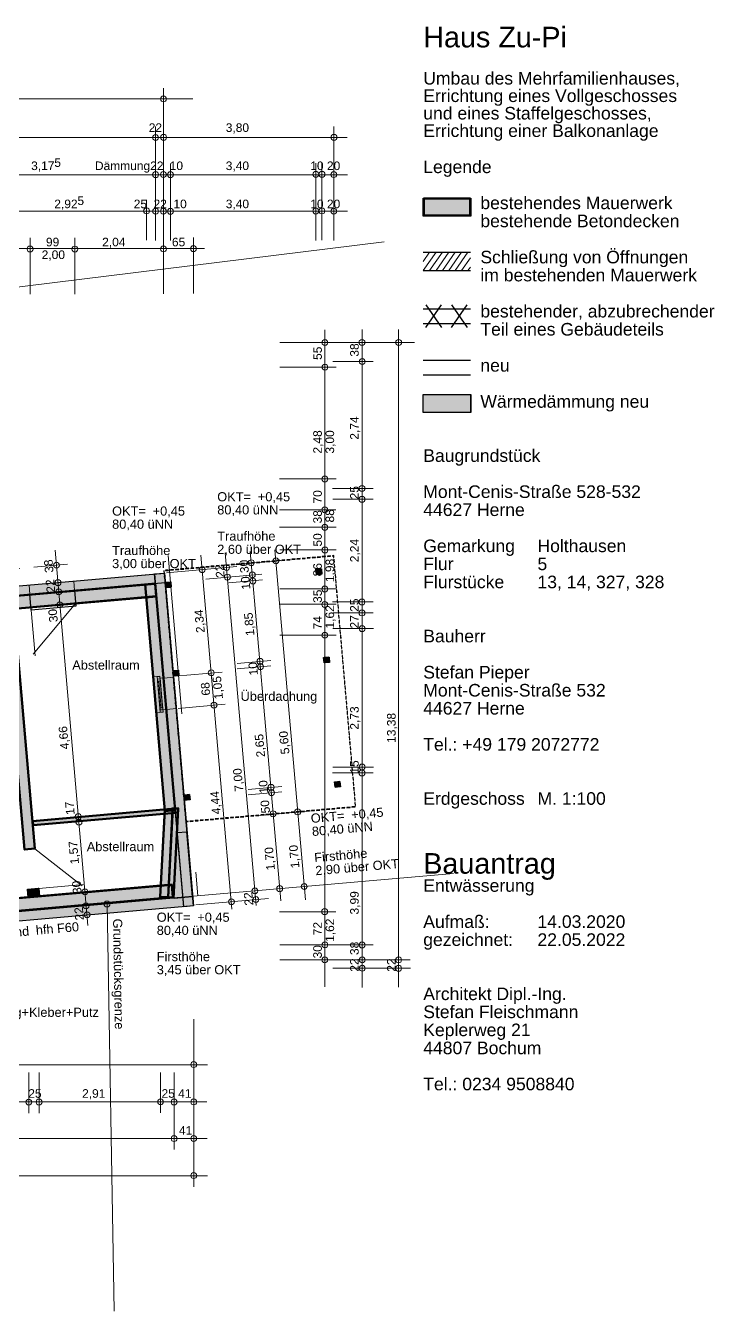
# Model space of a CAD drawing. Header units: millimetres. Extents: x 1001 to 41669, y -154 to 29734.
# Drawn here: x 26367 to 41669, y -15 to 28529 of the extents above; entities that cross this region are included whole.
import ezdxf

# ---------------------------------------------------------------- set-up
doc = ezdxf.new("R2010")
doc.units = ezdxf.units.MM
doc.header["$LTSCALE"] = 50
doc.linetypes.add('PDF_67-7_67-7_0-0_0-0', pattern=[135.4, 67.7, -67.7, 0, 0])
doc.linetypes.add('PDF_70-6_70-6_0-0_0-0', pattern=[141.2, 70.6, -70.6, 0, 0])
for name, color, linetype in [('00_Wand_Bestand', 7, 'Continuous'), ('01_Daemmung_neu', 9, 'Continuous'), ('05_Linien_stark', 7, 'Continuous'), ('06_Linien_fein', 3, 'Continuous'), ('07_Bemassung', 6, 'Continuous'), ('10_Text', 7, 'Continuous'), ('12_Plankopf', 140, 'Continuous')]:
    doc.layers.add(name, color=color, linetype=linetype)
doc.styles.add('PLAN', font='arial.ttf')

msp = doc.modelspace()

# ---------------------------------------------------------------- hatches: boundary and pattern name
at = {"layer": '00_Wand_Bestand'}
for points in [[(32828, 16342), (32817, 16462), (32937, 16472), (32947, 16352)], [(26072, 15873), (26098, 15572), (29282, 15851), (29255, 16152)], [(29256, 16154), (29007, 16132), (29449, 11083), (29698, 11105)], [(29483, 16050), (29473, 16169), (29592, 16180), (29603, 16060)], [(26333, 10228), (26580, 10250), (26088, 15874), (25841, 15853)], [(32999, 14382), (32988, 14502), (33108, 14512), (33118, 14393)], [(29653, 14091), (29643, 14211), (29762, 14221), (29773, 14102)], [(33242, 11620), (33232, 11740), (33351, 11750), (33362, 11631)], [(29900, 11332), (29889, 11451), (30009, 11462), (30019, 11342)], [(26526, 10763), (26515, 10882), (29694, 11160), (29704, 11042)], [(29768, 11154), (29629, 11161), (29524, 9166), (29664, 9159)], [(29643, 11121), (29446, 11132), (29343, 9177), (29541, 9166)], [(22957, 8884), (22983, 8586), (29649, 9169), (29623, 9468)], [(26409, 9356), (26657, 9378), (26672, 9197), (26425, 9176)]]:
    msp.add_hatch(color=7, dxfattribs=at).paths.add_polyline_path(points)
at = {"layer": '01_Daemmung_neu'}
for points in [[(29468, 16163), (18581, 15210), (18562, 15423), (29450, 16375)], [(29878, 8968), (29232, 16357), (29450, 16376), (30096, 8987)], [(30069, 9189), (29663, 9154), (29740, 10614), (29943, 10632)], [(30095, 8987), (22662, 8337), (22643, 8554), (30076, 9205)]]:
    msp.add_hatch(color=7, dxfattribs=at).paths.add_polyline_path(points)
at = {"layer": '12_Plankopf'}
for points in [[(35202, 24703), (36255, 24703), (36255, 24303), (35202, 24303)], [(35196, 20342), (36259, 20342), (36259, 19942), (35196, 19942)]]:
    msp.add_hatch(color=7, dxfattribs=at).paths.add_polyline_path(points)

# ---------------------------------------------------------------- linework, layer by layer
at = {"layer": '00_Wand_Bestand'}
for points in [[(32828, 16342), (32817, 16462), (32937, 16472), (32947, 16352)], [(26072, 15873), (26098, 15572), (29282, 15851), (29255, 16152)], [(29256, 16154), (29007, 16132), (29449, 11083), (29698, 11105)], [(29483, 16050), (29473, 16169), (29592, 16180), (29603, 16060)], [(26333, 10228), (26580, 10250), (26088, 15874), (25841, 15853)], [(32999, 14382), (32988, 14502), (33108, 14512), (33118, 14393)], [(29653, 14091), (29643, 14211), (29762, 14221), (29773, 14102)], [(33242, 11620), (33232, 11740), (33351, 11750), (33362, 11631)], [(29900, 11332), (29889, 11451), (30009, 11462), (30019, 11342)], [(26526, 10763), (26515, 10882), (29694, 11160), (29704, 11042)], [(29768, 11154), (29629, 11161), (29524, 9166), (29664, 9159)], [(29643, 11121), (29446, 11132), (29343, 9177), (29541, 9166)], [(22957, 8884), (22983, 8586), (29649, 9169), (29623, 9468)], [(26409, 9356), (26657, 9378), (26672, 9197), (26425, 9176)]]:
    msp.add_lwpolyline(points, close=True, dxfattribs=at)
at = {"layer": '01_Daemmung_neu'}
for points in [[(29468, 16163), (18581, 15210), (18562, 15423), (29450, 16375)], [(29878, 8968), (29232, 16357), (29450, 16376), (30096, 8987)], [(30069, 9189), (29663, 9154), (29740, 10614), (29943, 10632)], [(30095, 8987), (22662, 8337), (22643, 8554), (30076, 9205)]]:
    msp.add_lwpolyline(points, close=True, dxfattribs=at)
at = {"layer": '05_Linien_stark', "lineweight": 15}
for p, q in [((29252, 26292), (29252, 25392)), ((29252, 26292), (29252, 25392)), ((29252, 26292), (29252, 25392)), ((29252, 26292), (29252, 25392)), ((29252, 26292), (29252, 25392)), ((29252, 26292), (29252, 25392)), ((33213, 26293), (33213, 25394)), ((33213, 26293), (33213, 25394)), ((33213, 26293), (33213, 25394)), ((29252, 25468), (29252, 24569)), ((29252, 25468), (29252, 24569)), ((29252, 25468), (29252, 24569)), ((29252, 25468), (29252, 24569)), ((29252, 25468), (29252, 24569)), ((29252, 25468), (29252, 24569)), ((29584, 25468), (29584, 24568)), ((29584, 25468), (29584, 24568)), ((29584, 25468), (29584, 24568)), ((29584, 25468), (29584, 24568)), ((32813, 25474), (32813, 24574)), ((32813, 25474), (32813, 24574)), ((32813, 25474), (32813, 24574)), ((32813, 25474), (32813, 24574)), ((32949, 25476), (32949, 24577)), ((32949, 25476), (32949, 24577)), ((32949, 25476), (32949, 24577)), ((32949, 25476), (32949, 24577)), ((33213, 25469), (33213, 24570)), ((33213, 25469), (33213, 24570)), ((33213, 25469), (33213, 24570)), ((33213, 25469), (33213, 24570)), ((29053, 24663), (29053, 23764)), ((29053, 24663), (29053, 23764)), ((29053, 24663), (29053, 23764)), ((29053, 24663), (29053, 23764)), ((29252, 24656), (29252, 23757)), ((29252, 24656), (29252, 23757)), ((29427, 24660), (29427, 23760)), ((29584, 24657), (29584, 23757)), ((32814, 24663), (32814, 23763)), ((32950, 24665), (32950, 23766)), ((33213, 24659), (33213, 23759)), ((3640, 19960), (34329, 23728)), ((26464, 23820), (26464, 22565)), ((27459, 23819), (27459, 22565)), ((29428, 23822), (29428, 22577)), ((30095, 23828), (30095, 22583)), ((33265, 20949), (32011, 20949)), ((33265, 20949), (32011, 20949)), ((34090, 21072), (33191, 21072)), ((34090, 21072), (33191, 21072)), ((34090, 21072), (33191, 21072)), ((34090, 21072), (33191, 21072)), ((34090, 21072), (33191, 21072)), ((34090, 21072), (33191, 21072)), ((34090, 21072), (33191, 21072)), ((34090, 21072), (33191, 21072)), ((33263, 18465), (32009, 18465)), ((33263, 18465), (32009, 18465)), ((34087, 18254), (33188, 18254)), ((34087, 18254), (33188, 18254)), ((34090, 18015), (33190, 18015)), ((34090, 18015), (33190, 18015)), ((33261, 17781), (32007, 17781)), ((33261, 17781), (32007, 17781)), ((33263, 17392), (32008, 17392)), ((33263, 17392), (32008, 17392)), ((33267, 16893), (32013, 16893)), ((33267, 16893), (32013, 16893)), ((27298, 16573), (26551, 16508)), ((27372, 15694), (26625, 15628)), ((34092, 15144), (33192, 15144)), ((34092, 15144), (33192, 15144)), ((28177, 9035), (28335, -15)), ((33258, 8858), (32003, 8858)), ((33258, 8858), (32003, 8858)), ((33265, 8120), (32011, 8120)), ((33265, 8120), (32011, 8120)), ((34090, 8120), (33191, 8120)), ((34090, 8120), (33191, 8120)), ((30101, 5214), (30101, 6468)), ((26435, 4384), (26435, 5284)), ((26435, 4384), (26435, 5284)), ((26435, 4384), (26435, 5284)), ((26435, 4384), (26435, 5284)), ((26664, 4386), (26664, 5285)), ((26664, 4386), (26664, 5285)), ((26664, 4386), (26664, 5285)), ((26664, 4386), (26664, 5285)), ((29363, 4391), (29363, 5290)), ((29363, 4391), (29363, 5290)), ((29363, 4391), (29363, 5290)), ((29363, 4391), (29363, 5290)), ((29663, 4387), (29663, 5286)), ((29663, 4387), (29663, 5286)), ((29663, 4387), (29663, 5286)), ((29663, 4387), (29663, 5286)), ((30100, 4388), (30100, 5287)), ((30100, 4388), (30100, 5287)), ((30100, 4388), (30100, 5287)), ((30100, 4388), (30100, 5287)), ((29664, 3575), (29664, 4474)), ((29664, 3575), (29664, 4474)), ((29664, 3575), (29664, 4474)), ((29664, 3575), (29664, 4474)), ((30101, 3576), (30101, 4476)), ((30101, 3576), (30101, 4476)), ((30101, 3576), (30101, 4476)), ((30101, 3576), (30101, 4476)), ((30101, 2752), (30101, 3652)), ((30101, 2752), (30101, 3652)), ((30101, 2752), (30101, 3652)), ((30101, 2752), (30101, 3652))]:
    msp.add_line(p, q, dxfattribs=at)
at = {"layer": '05_Linien_stark', "lineweight": 18}
for points in [[(29882, 8973), (29237, 16353), (29445, 16371), (30091, 8991)], [(27454, 15992), (26459, 15905), (26441, 16109), (27436, 16196)], [(30091, 8991), (22666, 8342), (22647, 8550), (30072, 9200)]]:
    msp.add_lwpolyline(points, close=True, dxfattribs=at)
at = {"layer": '05_Linien_stark', "lineweight": 50}
for points in [[(26084, 15863), (26109, 15585), (29269, 15861), (29245, 16139)], [(29246, 16141), (29020, 16121), (29459, 11095), (29686, 11115)], [(26343, 10241), (26568, 10261), (26078, 15862), (25853, 15842)], [(26536, 10776), (26528, 10871), (29683, 11148), (29692, 11052)], [(29756, 11143), (29639, 11149), (29536, 9177), (29653, 9171)], [(29631, 11111), (29456, 11120), (29355, 9188), (29530, 9179)], [(22969, 8874), (22993, 8598), (29636, 9179), (29612, 9455)], [(26422, 9346), (26646, 9366), (26660, 9208), (26435, 9188)]]:
    msp.add_lwpolyline(points, close=True, dxfattribs=at)
at = {"layer": '05_Linien_stark', "lineweight": 25}
msp.add_lwpolyline([(27483, 15638), (26489, 15551), (26459, 15900), (27453, 15987)], close=True, dxfattribs=at)
at = {"layer": '05_Linien_stark', "lineweight": 20}
for points in [[(29192, 14070), (29262, 13276), (29418, 13289), (29348, 14084)], [(29288, 14076), (29357, 13285), (29418, 13290), (29349, 14082)], [(29293, 14024), (29353, 13337), (29413, 13343), (29353, 14029)], [(29352, 14042), (29414, 13339), (29497, 13346), (29435, 14049)], [(29297, 13975), (29349, 13381), (29409, 13386), (29357, 13981)]]:
    msp.add_lwpolyline(points, close=True, dxfattribs=at)
at = {"layer": '06_Linien_fein', "linetype": 'PDF_67-7_67-7_0-0_0-0', "lineweight": 9}
msp.add_line((16123, 15593), (29535, 16767), dxfattribs=at)
at = {"layer": '06_Linien_fein', "lineweight": 9}
for p, q in [((26536, 14577), (27483, 15705)), ((26478, 15639), (26575, 14535)), ((29379, 13379), (29327, 13975)), ((27622, 9430), (26572, 10254)), ((27642, 9462), (26411, 9354))]:
    msp.add_line(p, q, dxfattribs=at)
at = {"layer": '07_Bemassung', "lineweight": 15}
for p, q in [((29427, 27143), (29427, 25395)), ((4477, 26903), (30079, 26903)), ((29427, 26294), (29427, 25395)), ((29427, 26294), (29427, 25395)), ((29427, 26294), (29427, 25395)), ((4477, 26046), (33512, 26046)), ((29427, 25471), (29427, 24571)), ((29427, 25471), (29427, 24571)), ((29427, 25471), (29427, 24571)), ((29427, 25471), (29427, 24571)), ((4486, 25221), (33516, 25221)), ((4485, 24409), (33519, 24409)), ((4482, 23580), (30337, 23580)), ((33013, 7186), (33013, 21779)), ((33013, 7186), (33013, 21779)), ((33841, 7178), (33841, 21781)), ((33841, 7178), (33841, 21781)), ((34654, 7185), (34654, 21784)), ((34654, 7185), (34654, 21784)), ((35009, 21494), (32014, 21494)), ((35009, 21494), (32014, 21494)), ((27750, 8551), (27021, 16883)), ((32036, 9098), (31357, 16857)), ((32582, 9119), (31902, 16892)), ((30948, 8917), (30261, 16774)), ((31486, 8998), (30801, 16823)), ((32117, 16664), (31026, 16569)), ((31055, 16519), (29493, 16382)), ((31617, 16352), (30366, 16242)), ((31632, 16224), (30882, 16158)), ((33265, 16028), (32011, 16028)), ((33265, 16028), (32011, 16028)), ((34087, 15734), (33187, 15734)), ((34087, 15734), (33187, 15734)), ((33264, 15684), (32009, 15684)), ((33264, 15684), (32009, 15684)), ((34089, 15491), (33190, 15491)), ((34089, 15491), (33190, 15491)), ((33265, 15001), (32011, 15001)), ((33265, 15001), (32011, 15001)), ((31814, 14436), (31064, 14370)), ((31813, 14318), (31067, 14252)), ((30733, 14178), (29689, 14087)), ((30801, 13462), (29753, 13371)), ((34092, 12067), (33193, 12067)), ((34092, 12067), (33193, 12067)), ((34085, 11938), (33186, 11938)), ((34085, 11938), (33186, 11938)), ((32061, 11637), (31310, 11571)), ((32059, 11518), (31314, 11453)), ((32696, 11097), (31467, 10989)), ((16093, 7976), (35871, 9707)), ((31759, 9149), (30144, 9008)), ((34913, 7788), (32013, 7788)), ((34913, 7788), (32013, 7788)), ((34914, 7602), (33194, 7602)), ((4453, 5461), (30407, 5461)), ((4445, 4633), (30393, 4633)), ((4456, 3820), (30396, 3820)), ((4454, 2995), (30404, 2995))]:
    msp.add_line(p, q, dxfattribs=at)
at = {"layer": '07_Bemassung', "linetype": 'PDF_70-6_70-6_0-0_0-0', "lineweight": 9}
msp.add_line((29529, 16768), (30190, 9212), dxfattribs=at)
at = {"layer": '07_Bemassung'}
for points in [[(30891, 16562), (30820, 16555), (30821, 16548), (30891, 16554)], [(31003, 16571), (30933, 16565), (30934, 16558), (31004, 16564)], [(31116, 16581), (31045, 16575), (31046, 16568), (31116, 16574)], [(31228, 16591), (31158, 16585), (31158, 16578), (31229, 16584)], [(31341, 16601), (31270, 16595), (31271, 16588), (31341, 16594)], [(31453, 16611), (31383, 16605), (31383, 16598), (31454, 16604)], [(31565, 16621), (31495, 16614), (31496, 16607), (31566, 16614)], [(31678, 16630), (31608, 16624), (31608, 16617), (31679, 16623)], [(31790, 16640), (31720, 16634), (31721, 16627), (31791, 16633)], [(31903, 16650), (31833, 16644), (31833, 16637), (31903, 16643)], [(32015, 16660), (31945, 16654), (31946, 16647), (32016, 16653)], [(32128, 16670), (32058, 16664), (32058, 16657), (32128, 16663)], [(32240, 16680), (32170, 16673), (32171, 16666), (32241, 16673)], [(32353, 16689), (32282, 16683), (32283, 16676), (32353, 16682)], [(32465, 16699), (32395, 16693), (32395, 16686), (32466, 16692)], [(32578, 16709), (32507, 16703), (32508, 16696), (32578, 16702)], [(32690, 16719), (32620, 16713), (32620, 16706), (32691, 16712)], [(32803, 16729), (32732, 16723), (32733, 16716), (32803, 16722)], [(32915, 16739), (32845, 16732), (32845, 16725), (32916, 16732)], [(33027, 16748), (32957, 16742), (32958, 16735), (33028, 16741)], [(33140, 16758), (33070, 16752), (33070, 16745), (33141, 16751)], [(33215, 16724), (33212, 16765), (33182, 16762), (33183, 16755), (33205, 16757), (33208, 16723)], [(33219, 16682), (33212, 16681), (33218, 16611), (33225, 16611)], [(33229, 16569), (33222, 16569), (33228, 16498), (33235, 16499)], [(29436, 16427), (29442, 16357), (29449, 16358), (29443, 16428)], [(29446, 16315), (29452, 16245), (29459, 16245), (29453, 16316)], [(29541, 16443), (29471, 16437), (29472, 16430), (29542, 16436)], [(29654, 16453), (29583, 16447), (29584, 16440), (29654, 16446)], [(29766, 16463), (29696, 16457), (29696, 16450), (29767, 16456)], [(29879, 16473), (29808, 16467), (29809, 16460), (29879, 16466)], [(29991, 16483), (29921, 16477), (29921, 16470), (29992, 16476)], [(30104, 16493), (30033, 16487), (30034, 16479), (30104, 16486)], [(30216, 16502), (30146, 16496), (30146, 16489), (30217, 16495)], [(30328, 16512), (30258, 16506), (30259, 16499), (30329, 16505)], [(30441, 16522), (30371, 16516), (30371, 16509), (30442, 16515)], [(30553, 16532), (30483, 16526), (30484, 16519), (30554, 16525)], [(30666, 16542), (30596, 16536), (30596, 16529), (30666, 16535)], [(30778, 16552), (30708, 16546), (30709, 16539), (30779, 16545)], [(33239, 16457), (33232, 16456), (33238, 16386), (33245, 16386)], [(33248, 16344), (33241, 16344), (33248, 16273), (33255, 16274)], [(29456, 16203), (29462, 16132), (29469, 16133), (29463, 16203)], [(29466, 16090), (29472, 16020), (29479, 16020), (29473, 16091)], [(33258, 16232), (33251, 16231), (33257, 16161), (33264, 16162)], [(33268, 16119), (33261, 16119), (33267, 16048), (33274, 16049)], [(33278, 16007), (33271, 16006), (33277, 15936), (33284, 15937)], [(29475, 15978), (29482, 15907), (29489, 15908), (29482, 15978)], [(29485, 15865), (29491, 15795), (29499, 15796), (29492, 15866)], [(29495, 15753), (29501, 15682), (29508, 15683), (29502, 15753)], [(33288, 15894), (33281, 15894), (33287, 15824), (33294, 15824)], [(33298, 15782), (33291, 15781), (33297, 15711), (33304, 15712)], [(29505, 15640), (29511, 15570), (29518, 15571), (29512, 15641)], [(29515, 15528), (29521, 15458), (29528, 15458), (29522, 15528)], [(29525, 15415), (29531, 15345), (29538, 15346), (29532, 15416)], [(33307, 15670), (33300, 15669), (33307, 15599), (33314, 15599)], [(33317, 15557), (33310, 15556), (33316, 15486), (33323, 15487)], [(33327, 15445), (33320, 15444), (33326, 15374), (33333, 15374)], [(29534, 15303), (29541, 15233), (29548, 15233), (29542, 15303)], [(29544, 15190), (29551, 15120), (29558, 15121), (29551, 15191)], [(33337, 15332), (33330, 15332), (33336, 15261), (33343, 15262)], [(33347, 15220), (33340, 15219), (33346, 15149), (33353, 15149)], [(29554, 15078), (29560, 15008), (29567, 15008), (29561, 15079)], [(29564, 14966), (29570, 14895), (29577, 14896), (29571, 14966)], [(29574, 14853), (29580, 14783), (29587, 14783), (29581, 14854)], [(33357, 15107), (33350, 15107), (33356, 15036), (33363, 15037)], [(33366, 14995), (33359, 14994), (33366, 14924), (33373, 14925)], [(33376, 14882), (33369, 14882), (33375, 14811), (33382, 14812)], [(29584, 14741), (29590, 14670), (29597, 14671), (29591, 14741)], [(29594, 14628), (29600, 14558), (29607, 14558), (29601, 14629)], [(33386, 14770), (33379, 14769), (33385, 14699), (33392, 14700)], [(33396, 14657), (33389, 14657), (33395, 14587), (33402, 14587)], [(29603, 14516), (29610, 14445), (29617, 14446), (29610, 14516)], [(29613, 14403), (29619, 14333), (29626, 14334), (29620, 14404)], [(29623, 14291), (29629, 14220), (29636, 14221), (29630, 14291)], [(33406, 14545), (33399, 14544), (33405, 14474), (33412, 14475)], [(33416, 14432), (33409, 14432), (33415, 14362), (33422, 14362)], [(33426, 14320), (33418, 14319), (33425, 14249), (33432, 14250)], [(29633, 14178), (29639, 14108), (29646, 14109), (29640, 14179)], [(29643, 14066), (29649, 13996), (29656, 13996), (29650, 14066)], [(33435, 14208), (33428, 14207), (33434, 14137), (33442, 14137)], [(33445, 14095), (33438, 14094), (33444, 14024), (33451, 14025)], [(29653, 13953), (29659, 13883), (29666, 13884), (29660, 13954)], [(29662, 13841), (29669, 13771), (29676, 13771), (29669, 13842)], [(29672, 13728), (29678, 13658), (29685, 13659), (29679, 13729)], [(33455, 13983), (33448, 13982), (33454, 13912), (33461, 13912)], [(33465, 13870), (33458, 13870), (33464, 13799), (33471, 13800)], [(33475, 13758), (33468, 13757), (33474, 13687), (33481, 13687)], [(29682, 13616), (29688, 13546), (29695, 13546), (29689, 13617)], [(29692, 13504), (29698, 13433), (29705, 13434), (29699, 13504)], [(33485, 13645), (33478, 13645), (33484, 13574), (33491, 13575)], [(33494, 13533), (33487, 13532), (33494, 13462), (33501, 13463)], [(33504, 13420), (33497, 13420), (33503, 13349), (33510, 13350)], [(29702, 13391), (29708, 13321), (29715, 13321), (29709, 13392)], [(29712, 13279), (29718, 13208), (29725, 13209), (29719, 13279)], [(29721, 13166), (29728, 13096), (29735, 13096), (29728, 13167)], [(33514, 13308), (33507, 13307), (33513, 13237), (33520, 13238)], [(33524, 13195), (33517, 13195), (33523, 13125), (33530, 13125)], [(29731, 13054), (29737, 12983), (29744, 12984), (29738, 13054)], [(29741, 12941), (29747, 12871), (29754, 12872), (29748, 12942)], [(33534, 13083), (33527, 13082), (33533, 13012), (33540, 13013)], [(33544, 12971), (33537, 12970), (33543, 12900), (33550, 12900)], [(33553, 12858), (33546, 12857), (33553, 12787), (33560, 12788)], [(29751, 12829), (29757, 12758), (29764, 12759), (29758, 12829)], [(29761, 12716), (29767, 12646), (29774, 12647), (29768, 12717)], [(29771, 12604), (29777, 12534), (29784, 12534), (29778, 12604)], [(33563, 12746), (33556, 12745), (33562, 12675), (33569, 12675)], [(33573, 12633), (33566, 12633), (33572, 12562), (33579, 12563)], [(29780, 12491), (29787, 12421), (29794, 12422), (29787, 12492)], [(29790, 12379), (29796, 12309), (29803, 12309), (29797, 12380)], [(33583, 12521), (33576, 12520), (33582, 12450), (33589, 12450)], [(33593, 12408), (33586, 12408), (33592, 12337), (33599, 12338)], [(33603, 12296), (33596, 12295), (33602, 12225), (33609, 12225)], [(29800, 12266), (29806, 12196), (29813, 12197), (29807, 12267)], [(29810, 12154), (29816, 12084), (29823, 12084), (29817, 12155)], [(29820, 12042), (29826, 11971), (29833, 11972), (29827, 12042)], [(33612, 12183), (33605, 12183), (33612, 12112), (33619, 12113)], [(33622, 12071), (33615, 12070), (33621, 12000), (33628, 12001)], [(29830, 11929), (29836, 11859), (29843, 11859), (29837, 11930)], [(29839, 11817), (29846, 11746), (29853, 11747), (29847, 11817)], [(29849, 11704), (29856, 11634), (29863, 11635), (29856, 11705)], [(33632, 11958), (33625, 11958), (33631, 11887), (33638, 11888)], [(33642, 11846), (33635, 11845), (33641, 11775), (33648, 11776)], [(33652, 11733), (33645, 11733), (33651, 11663), (33658, 11663)], [(29859, 11592), (29865, 11521), (29872, 11522), (29866, 11592)], [(29869, 11479), (29875, 11409), (29882, 11410), (29876, 11480)], [(33662, 11621), (33655, 11620), (33661, 11550), (33668, 11551)], [(33672, 11509), (33664, 11508), (33671, 11438), (33678, 11438)], [(29879, 11367), (29885, 11297), (29892, 11297), (29886, 11367)], [(29889, 11254), (29895, 11184), (29902, 11185), (29896, 11255)], [(29899, 11142), (29905, 11072), (29912, 11072), (29906, 11143)], [(33125, 11134), (33124, 11141), (33054, 11135), (33054, 11128)], [(33237, 11144), (33237, 11151), (33166, 11144), (33167, 11137)], [(33350, 11153), (33349, 11160), (33279, 11154), (33279, 11147)], [(33462, 11163), (33461, 11170), (33391, 11164), (33392, 11157)], [(33574, 11173), (33574, 11180), (33504, 11174), (33504, 11167)], [(33687, 11183), (33686, 11190), (33616, 11184), (33617, 11177)], [(33681, 11396), (33674, 11395), (33680, 11325), (33687, 11326)], [(33691, 11284), (33684, 11283), (33690, 11213), (33697, 11213)], [(29908, 11029), (29915, 10959), (29922, 10960), (29915, 11030)], [(29918, 10917), (29924, 10854), (29976, 10858), (29975, 10865), (29930, 10861), (29925, 10918)], [(30088, 10868), (30088, 10875), (30017, 10869), (30018, 10862)], [(30201, 10878), (30200, 10885), (30130, 10879), (30130, 10872)], [(30313, 10888), (30313, 10895), (30242, 10889), (30243, 10882)], [(30426, 10898), (30425, 10905), (30355, 10899), (30355, 10891)], [(30538, 10907), (30538, 10915), (30467, 10908), (30468, 10901)], [(30651, 10917), (30650, 10924), (30580, 10918), (30580, 10911)], [(30763, 10927), (30762, 10934), (30692, 10928), (30693, 10921)], [(30875, 10937), (30875, 10944), (30805, 10938), (30805, 10931)], [(30988, 10947), (30987, 10954), (30917, 10948), (30918, 10941)], [(31100, 10957), (31100, 10964), (31029, 10958), (31030, 10951)], [(31213, 10967), (31212, 10974), (31142, 10967), (31143, 10960)], [(31325, 10976), (31325, 10983), (31254, 10977), (31255, 10970)], [(31438, 10986), (31437, 10993), (31367, 10987), (31367, 10980)], [(31550, 10996), (31550, 11003), (31479, 10997), (31480, 10990)], [(31663, 11006), (31662, 11013), (31592, 11007), (31592, 11000)], [(31775, 11016), (31775, 11023), (31704, 11017), (31705, 11010)], [(31888, 11026), (31887, 11033), (31817, 11026), (31817, 11019)], [(32000, 11035), (31999, 11042), (31929, 11036), (31930, 11029)], [(32113, 11045), (32112, 11052), (32042, 11046), (32042, 11039)], [(32225, 11055), (32224, 11062), (32154, 11056), (32155, 11049)], [(32337, 11065), (32337, 11072), (32267, 11066), (32267, 11059)], [(32450, 11075), (32449, 11082), (32379, 11076), (32380, 11069)], [(32562, 11085), (32562, 11092), (32491, 11085), (32492, 11078)], [(32675, 11094), (32674, 11101), (32604, 11095), (32605, 11088)], [(32787, 11104), (32787, 11111), (32716, 11105), (32717, 11098)], [(32900, 11114), (32899, 11121), (32829, 11115), (32829, 11108)], [(33012, 11124), (33012, 11131), (32941, 11125), (32942, 11118)]]:
    msp.add_lwpolyline(points, close=True, dxfattribs=at)
at = {"layer": '07_Bemassung', "lineweight": 18}
for points in [[(29463, 16167), (18585, 15215), (18567, 15419), (29446, 16371)], [(29501, 13348), (29440, 14044), (29648, 14062), (29709, 13366)]]:
    msp.add_lwpolyline(points, close=True, dxfattribs=at)
at = {"layer": '07_Bemassung', "lineweight": 50}
for points in [[(32838, 16354), (32830, 16451), (32926, 16460), (32935, 16363)], [(29493, 16062), (29485, 16159), (29582, 16167), (29590, 16071)], [(33009, 14395), (33001, 14492), (33097, 14500), (33106, 14403)], [(29664, 14104), (29655, 14200), (29752, 14209), (29761, 14112)], [(33253, 11633), (33244, 11729), (33341, 11738), (33349, 11641)], [(29910, 11344), (29902, 11441), (29998, 11449), (30007, 11353)]]:
    msp.add_lwpolyline(points, close=True, dxfattribs=at)
at = {"layer": '07_Bemassung', "lineweight": 18}
for centre, radius in [((29428, 26904), 65.8), ((29252, 26046), 65.8), ((29431, 26051), 65.8), ((33217, 26050), 65.8), ((29253, 25222), 65.8), ((29253, 25222), 65.8), ((29253, 25222), 65.8), ((29427, 25225), 65.8), ((29427, 25225), 65.8), ((29584, 25222), 65.8), ((29584, 25222), 65.8), ((32814, 25228), 65.8), ((32814, 25228), 65.8), ((32950, 25230), 65.8), ((32950, 25230), 65.8), ((33213, 25224), 65.8), ((33213, 25224), 65.8), ((29053, 24417), 65.8), ((29053, 24417), 65.8), ((29253, 24410), 65.8), ((29427, 24411), 65.8), ((29584, 24408), 65.8), ((32813, 24414), 65.8), ((32949, 24417), 65.8), ((33213, 24410), 65.8), ((26464, 23571), 65.8), ((27459, 23570), 65.8), ((29428, 23573), 65.8), ((30095, 23579), 65.8), ((33015, 21494), 65.8), ((33015, 21494), 65.8), ((33839, 21497), 65.8), ((33839, 21497), 65.8), ((34654, 21497), 65.8), ((34654, 21497), 65.8), ((34654, 21497), 65.8), ((33845, 21073), 65.8), ((33845, 21073), 65.8), ((33845, 21073), 65.8), ((33845, 21073), 65.8), ((33016, 20948), 65.8), ((33016, 20948), 65.8), ((33014, 18464), 65.8), ((33014, 18464), 65.8), ((33839, 18255), 65.8), ((33839, 18255), 65.8), ((33840, 18014), 65.8), ((33840, 18014), 65.8), ((33013, 17781), 65.8), ((33013, 17781), 65.8), ((33014, 17392), 65.8), ((33014, 17392), 65.8), ((33016, 16888), 65.8), ((33016, 16888), 65.8), ((27051, 16551), 65.8), ((30831, 16502), 65.8), ((31379, 16605), 65.8), ((31926, 16647), 65.8), ((30288, 16452), 65.8), ((30849, 16287), 65.8), ((31403, 16336), 65.8), ((27084, 16163), 65.8), ((27101, 15959), 65.8), ((31415, 16198), 65.8), ((33013, 16022), 65.8), ((33013, 16022), 65.8), ((27124, 15672), 65.8), ((33012, 15679), 65.8), ((33838, 15733), 65.8), ((33838, 15733), 65.8), ((33840, 15491), 65.8), ((33840, 15491), 65.8), ((33843, 15143), 65.8), ((33843, 15143), 65.8), ((33014, 14996), 65.8), ((31573, 14417), 65.8), ((31583, 14299), 65.8), ((30490, 14160), 65.8), ((30551, 13444), 65.3), ((33840, 11938), 65.8), ((33840, 11938), 65.8), ((33842, 12069), 65.8), ((33842, 12069), 65.8), ((31819, 11618), 65.8), ((31829, 11500), 65.8), ((32410, 11073), 65.8), ((27535, 10968), 65.8), ((27552, 10845), 65.8), ((31864, 11032), 65.8), ((32011, 9368), 65.8), ((32556, 9417), 65.8), ((27683, 9300), 65.8), ((30939, 9078), 65.8), ((31459, 9320), 65.8), ((31482, 9127), 65.8), ((27707, 8987), 65.8), ((27732, 8789), 65.8), ((28173, 9029), 65.8), ((33011, 8859), 65.3), ((33016, 8120), 65.3), ((33016, 8120), 65.3), ((33842, 8119), 65.8), ((33842, 8119), 65.8), ((33013, 7788), 65.8), ((33013, 7788), 65.8), ((33844, 7788), 65.8), ((33844, 7788), 65.8), ((34653, 7787), 65.8), ((34653, 7787), 65.8), ((33845, 7602), 65.8), ((34653, 7601), 65.8), ((30101, 5463), 65.8), ((26435, 4630), 65.8), ((26435, 4630), 65.8), ((26664, 4631), 65.8), ((26664, 4631), 65.8), ((29363, 4636), 65.8), ((29363, 4636), 65.8), ((29664, 4632), 65.8), ((29664, 4632), 65.8), ((30101, 4634), 65.8), ((30101, 4634), 65.8), ((29664, 3820), 65.8), ((29664, 3820), 65.8), ((30101, 3822), 65.8), ((30101, 3822), 65.8), ((30101, 2998), 65.8), ((30101, 2998), 65.8)]:
    msp.add_circle(centre, radius, dxfattribs=at)
at = {"layer": '12_Plankopf', "lineweight": 15}
for p, q in [((35201, 23096), (35485, 23503)), ((35201, 23296), (35343, 23499)), ((35343, 23093), (35627, 23499)), ((35485, 23093), (35768, 23499)), ((35627, 23093), (35911, 23499)), ((35768, 23093), (36052, 23499)), ((35911, 23093), (36195, 23499)), ((36052, 23093), (36248, 23373)), ((36195, 23093), (36248, 23170))]:
    msp.add_line(p, q, dxfattribs=at)
at = {"layer": '12_Plankopf', "lineweight": 25}
for p, q in [((35201, 23499), (36248, 23499)), ((35201, 23096), (36248, 23096)), ((35828, 21831), (36178, 22331)), ((35828, 22331), (36178, 21831)), ((35201, 22243), (36251, 22243)), ((35201, 21920), (36251, 21920)), ((35201, 21102), (36248, 21102)), ((35201, 20779), (36248, 20779))]:
    msp.add_line(p, q, dxfattribs=at)
at = {"layer": '12_Plankopf', "lineweight": 30}
for p, q in [((35259, 21831), (35609, 22331)), ((35259, 22331), (35609, 21831))]:
    msp.add_line(p, q, dxfattribs=at)
at = {"layer": '12_Plankopf'}
for points in [[(35202, 24703), (36255, 24703), (36255, 24303), (35202, 24303)], [(35196, 20342), (36259, 20342), (36259, 19942), (35196, 19942)]]:
    msp.add_lwpolyline(points, close=True, dxfattribs=at)
at = {"layer": '12_Plankopf', "lineweight": 50}
msp.add_lwpolyline([(35214, 24691), (36244, 24691), (36244, 24314), (35214, 24314)], close=True, dxfattribs=at)
at = {"layer": '12_Plankopf', "lineweight": 18}
msp.add_lwpolyline([(35200, 20338), (36254, 20338), (36254, 19947), (35200, 19947)], close=True, dxfattribs=at)

# ---------------------------------------------------------------- texts
at = {"layer": '07_Bemassung', "style": 'PLAN'}
for s, height, p in [('22', 190.5, (29101, 26171)), ('3,80', 190.5, (30812, 26171)), ('3,17', 190.5, (26488, 25324)), ('5', 190, (27003, 25395)), ('10', 190.5, (29567, 25324)), ('3,40', 190.5, (30812, 25324)), ('2,92', 190.5, (27002, 24477)), ('5', 190, (27517, 24548)), ('25', 190.5, (28767, 24477)), ('22', 190.5, (29208, 24477)), ('10', 190.5, (29650, 24477)), ('3,40', 190.5, (30812, 24477)), ('99', 190.5, (26816, 23631)), ('2,04', 190.5, (28066, 23631)), ('65', 190.5, (29616, 23631)), ('2,00', 190.5, (26722, 23349)), ('25', 190.5, (26424, 4726)), ('2,91', 190.5, (27620, 4726)), ('41', 190.5, (29773, 3906))]:
    msp.add_text(s, height=height, dxfattribs=at).set_placement(p)
for s, rotation, p in [('38', 90, (33767, 21181)), ('55', 90, (32947, 21108)), ('2,74', 90, (33767, 19337)), ('2,48', 90, (32947, 19029)), ('3,00', 90, (33220, 19029)), ('25', 90, (33767, 18013)), ('70', 90, (32947, 17920)), ('38', 90, (32947, 17478)), ('88', 90, (33220, 17499)), ('50', 90, (32947, 16964)), ('2,24', 90, (33767, 16616)), ('38', 95, (26986, 16391)), ('22', 95, (30789, 16282)), ('86', 90, (32947, 16302)), ('1,98', 90, (33220, 16175)), ('22', 95, (27024, 15951)), ('35', 90, (32947, 15713)), ('30', 95, (27082, 15292)), ('2,34', 95, (30348, 15056)), ('1,85', 95, (31451, 14991)), ('1,62', 90, (33220, 15145)), ('74', 90, (32947, 15125)), ('10', 95, (31528, 14112)), ('1,05', 95, (30751, 13581)), ('68', 95, (30470, 13664)), ('2,73', 90, (33767, 12899)), ('13,38', 90, (34587, 12605)), ('4,66', 95, (27329, 12469)), ('5,60', 95, (32229, 12362)), ('2,65', 95, (31687, 12295)), ('7,00', 95, (31205, 11534)), ('15', 90, (33767, 11923)), ('10', 95, (31757, 11489)), ('4,44', 95, (30700, 11027)), ('17', 95, (27456, 11017)), ('50', 95, (31796, 11049)), ('1,57', 95, (27552, 9919)), ('1,70', 95, (31906, 9784)), ('1,70', 95, (32451, 9832)), ('30', 95, (27610, 9259)), ('22', 95, (31426, 9004)), ('3,99', 90, (33767, 8795)), ('22', 95, (27661, 8673)), ('72', 90, (32947, 8334)), ('1,62', 90, (33220, 8187)), ('30', 90, (32947, 7819)), ('22', 90, (34587, 7525))]:
    msp.add_text(s, height=190.5, rotation=rotation, dxfattribs=at).set_placement(p)
at = {"layer": '10_Text', "style": 'PLAN'}
for s, height, p in [('Dämmung22', 190.5, (27905, 25324)), ('10 20', 190.5, (32691, 25324)), ('10 20', 190.5, (32691, 24477)), ('OKT=', 203.2, (30623, 17969)), ('+0,45', 203.2, (31525, 17969)), ('OKT=', 203.2, (28287, 17652)), ('+0,45', 203.2, (29188, 17652)), ('80,40 üNN', 203.2, (30623, 17678)), ('80,40 üNN', 203.2, (28287, 17360)), ('Traufhöhe', 203.2, (30623, 17095)), ('Traufhöhe', 203.2, (28287, 16777)), ('2,60 über OKT', 203.2, (30623, 16803)), ('3,00 über OKT', 203.2, (28287, 16486)), ('Abstellraum', 203.2, (27402, 14232)), ('Überdachung', 203.2, (31142, 13539)), ('Abstellraum', 203.2, (27724, 10201)), ('OKT=', 203.2, (29279, 8634)), ('+0,45', 203.2, (30180, 8634)), ('80,40 üNN', 203.2, (29279, 8342)), ('Firsthöhe', 203.2, (29279, 7759)), ('3,45 über OKT', 203.2, (29279, 7468)), ('22cm Dick 20cm Dämmung+Kleber+Putz', 203.2, (22788, 6523)), ('25 41', 190.5, (29385, 4726))]:
    msp.add_text(s, height=height, dxfattribs=at).set_placement(p)
for s, height, rotation, p in [('10 30', 190.5, 95, (31361, 16017)), ('27 25', 190.5, 90, (33767, 15145)), ('+0,45', 203.2, 5, (33609, 10906)), ('OKT=', 203.2, 5, (32711, 10827)), ('80,40 üNN', 203.2, 5, (32736, 10537)), ('Firsthöhe', 203.2, 5, (32787, 9956)), ('2,90 über OKT', 203.2, 5, (32812, 9666)), ('hfh F60', 203.2, 5, (26600, 8343)), ('Grundstücksgrenze', 203.2, 271, (28307, 8703)), ('Außenwand', 203.2, 5, (24943, 8198)), ('22 38', 190.5, 90, (33767, 7525))]:
    msp.add_text(s, height=height, rotation=rotation, dxfattribs=at).set_placement(p)
at = {"layer": '12_Plankopf', "style": 'PLAN'}
for s, height, p in [('Haus Zu-Pi', 457, (35201, 28048)), ('Umbau des Mehrfamilienhauses,', 279.4, (35201, 27223)), ('Errichtung eines Vollgeschosses', 279.4, (35201, 26835)), ('und eines Staffelgeschosses,', 279.4, (35201, 26447)), ('Errichtung einer Balkonanlage', 279.4, (35201, 26059)), ('Legende', 279.3, (35201, 25257)), ('bestehendes Mauerwerk', 279.26, (36470, 24456)), ('bestehende Betondecken', 279.26, (36470, 24055)), ('Schließung von Öffnungen', 279.26, (36470, 23253)), ('im bestehenden Mauerwerk', 279.26, (36470, 22853)), ('bestehender, abzubrechender', 279.26, (36470, 22051)), ('Teil eines Gebäudeteils', 279.26, (36470, 21650)), ('neu', 279.3, (36470, 20849)), ('Wärmedämmung neu', 279.26, (36470, 20047)), ('Baugrundstück', 279.26, (35201, 18845)), ('Mont-Cenis-Straße 528-532', 279.26, (35201, 18044)), ('44627 Herne', 279.26, (35201, 17643)), ('Gemarkung', 279.3, (35201, 16841)), ('Holthausen', 279.3, (37739, 16841)), ('Flur', 279.3, (35201, 16441)), ('5', 279, (37739, 16441)), ('Flurstücke', 279.3, (35201, 16040)), ('13, 14, 327, 328', 279.26, (37739, 16040)), ('Bauherr', 279.3, (35201, 14838)), ('Stefan Pieper', 279.26, (35201, 14036)), ('Mont-Cenis-Straße 532', 279.26, (35201, 13635)), ('44627 Herne', 279.26, (35201, 13235)), ('Tel.: +49 179 2072772', 279.26, (35201, 12433)), ('Erdgeschoss', 279.26, (35201, 11231)), ('M. 1:100', 279.3, (37739, 11231)), ('Bauantrag', 457, (35201, 9701)), ('Entwässerung', 279.26, (35201, 9300)), ('Aufmaß:', 279.3, (35201, 8498)), ('14.03.2020', 279.3, (37739, 8498)), ('gezeichnet:', 279.26, (35201, 8098)), ('22.05.2022', 279.3, (37739, 8098)), ('Architekt Dipl.-Ing.', 279.26, (35201, 6895)), ('Stefan Fleischmann', 279.26, (35201, 6495)), ('Keplerweg 21', 279.26, (35201, 6094)), ('44807 Bochum', 279.26, (35201, 5693)), ('Tel.: 0234 9508840', 279.26, (35201, 4892))]:
    msp.add_text(s, height=height, dxfattribs=at).set_placement(p)

doc.saveas('drawing.dxf')
